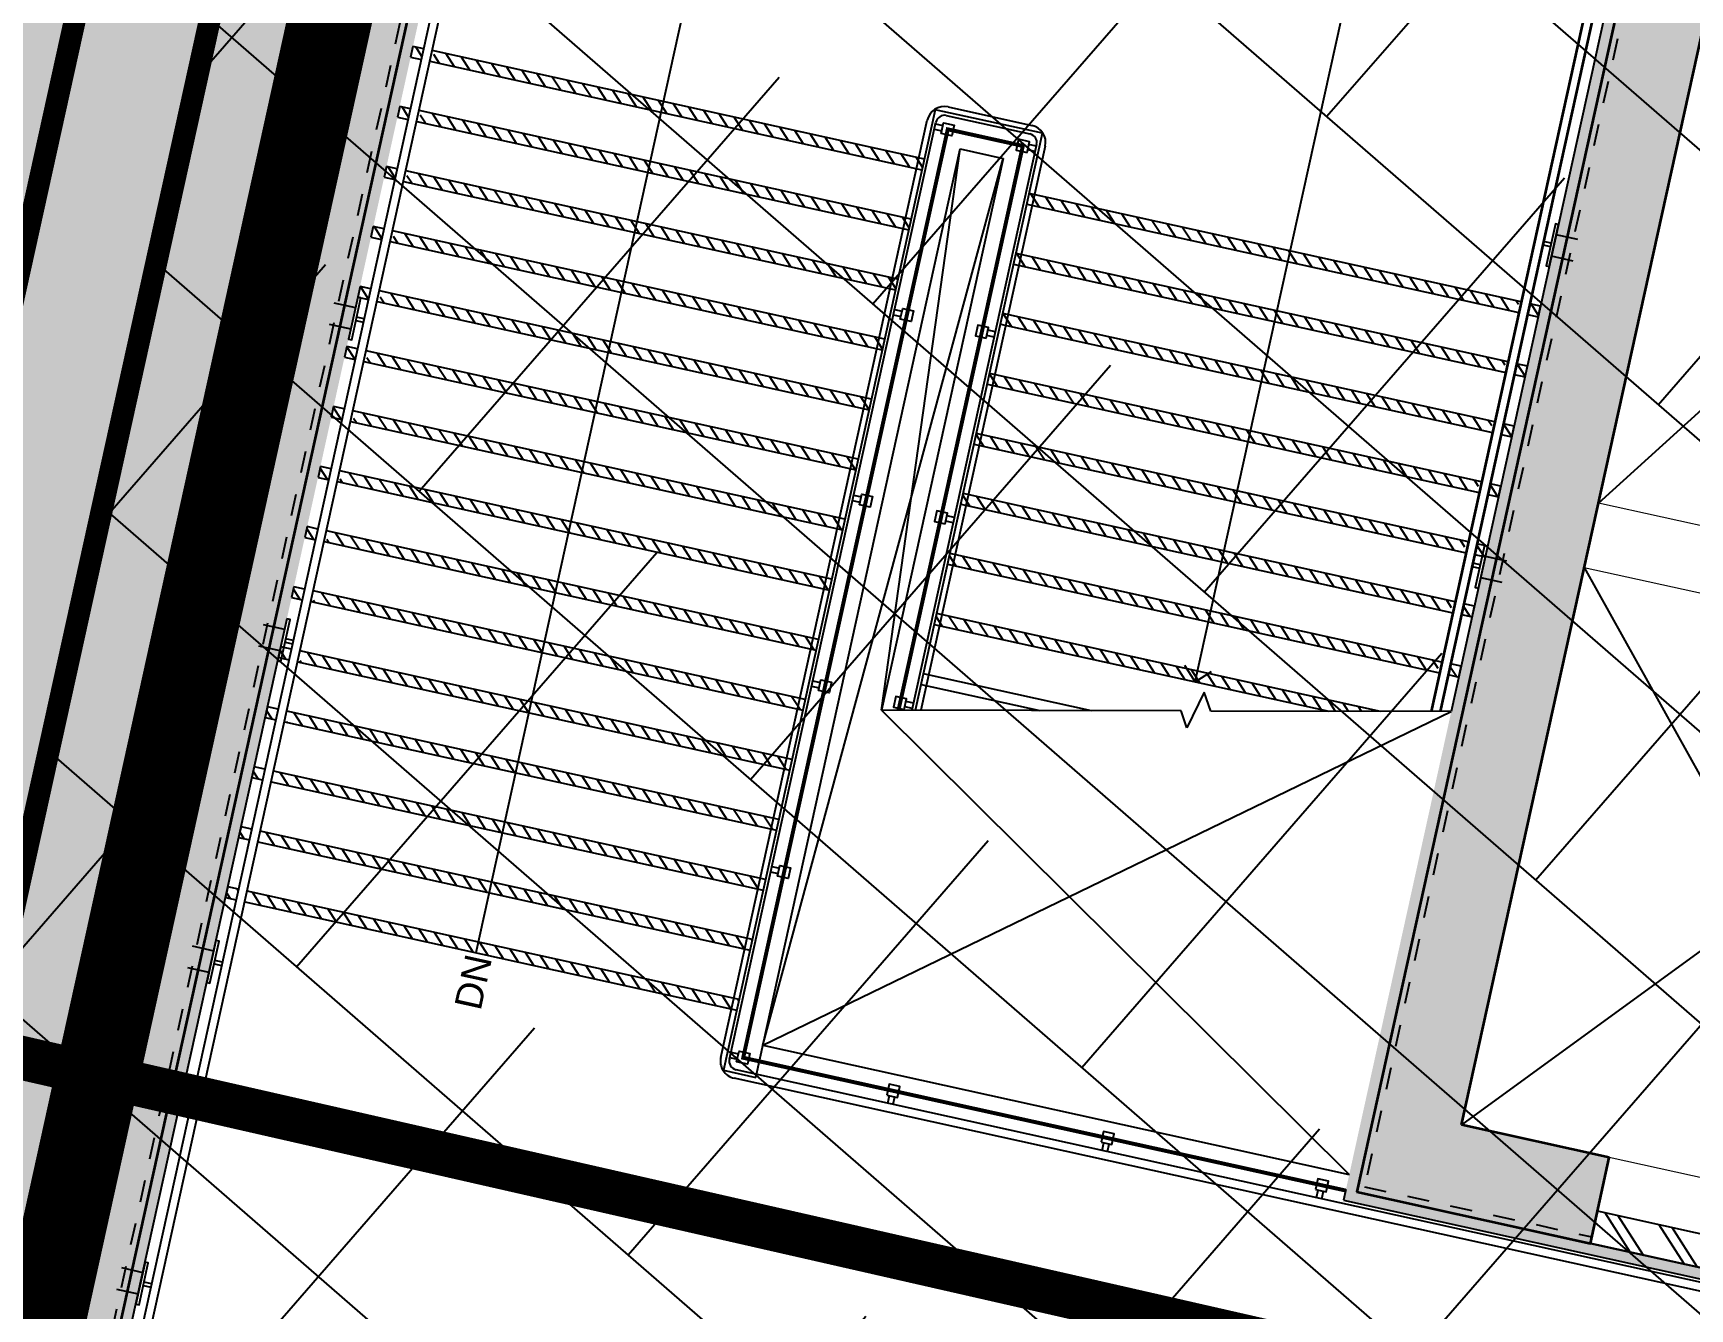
# Model space of a CAD drawing. Header units: millimetres. Extents: x 50357 to 985146, y 723188 to 1803594.
# Drawn here: x 834384.88 to 834392.43, y 820141.2 to 820147.01 of the extents above; entities that cross this region are included whole.
import ezdxf
from ezdxf.xclip import XClip

# ---------------------------------------------------------------- set-up
doc = ezdxf.new("R2010")
doc.units = ezdxf.units.MM
doc.header["$LTSCALE"] = 3
doc.header["$MEASUREMENT"] = 0
for name, pattern in [('DASHED', [19.05, 12.7, -6.35]), ('DASHED2', [0.375, 0.25, -0.125]), ('DIVIDE', [1.25, 0.5, -0.25, 0, -0.25, 0, -0.25]), ('Grid Line', [22.225, 12.7, -3.175, 3.175, -3.175]), ('XXASB-PIW-ARC-DWG-1012-MWP-XXXX-WS3-XC$0$XXXXX-PIW-P-ASB_P34_DECK_ARC-XXX$0$Member Hidden', [4.5, 2.5, -2])]:
    doc.linetypes.add(name, pattern=pattern)
doc.layers.add('-Excluded area line', color=7, linetype='DASHED2', lineweight=40)
for name, color, linetype in [('-Section line', 7, 'Continuous'), ('00_Xref', 7, 'Continuous'), ('_ANCILIARY HATCH', 252, 'Continuous'), ('_DEV LINE', 96, 'DIVIDE'), ('_SUBLEASE', 241, 'Continuous')]:
    doc.layers.add(name, color=color, linetype=linetype)
for name, color, linetype, lineweight, true_color in [('-Surrender Hatch in Pink', 7, 'Continuous', 40, 0xffc2c2), ('-Surrender line', 7, 'Continuous', 40, 0xff7575), ('XXASB-PIW-ARC-DWG-1012-MWP-XXXX-WS3-XC$0$XXXXX-PIW-P-ASB_P34_DECK_ARC-XXX$0$ADS060', 7, 'Continuous', 25, 0x6e6e6e), ('XXASB-PIW-ARC-DWG-1012-MWP-XXXX-WS3-XC$0$XXXXX-PIW-P-ASB_P34_DECK_ARC-XXX$0$ADS230_O', 7, 'Continuous', 25, 0x6e6e6e), ('XXASB-PIW-ARC-DWG-1012-MWP-XXXX-WS3-XC$0$XXXXX-PIW-P-ASB_P34_DECK_ARC-XXX$0$ADS240__', 7, 'Continuous', 25, 0x6e6e6e), ('XXASB-PIW-ARC-DWG-1012-MWP-XXXX-WS3-XC$0$XXXXX-PIW-P-ASB_P34_DECK_ARC-XXX$0$ADS280_BConcrete', 7, 'Continuous', 13, 0x6e6e6e), ('XXASB-PIW-ARC-DWG-1012-MWP-XXXX-WS3-XC$0$XXXXX-PIW-P-ASB_P34_DECK_ARC-XXX$0$ADS280_S', 7, 'Continuous', 35, 0x6e6e6e), ('XXASB-PIW-ARC-DWG-1012-MWP-XXXX-WS3-XC$0$XXXXX-PIW-P-ASB_P34_DECK_ARC-XXX$0$I-WALL', 7, 'Continuous', 25, 0x6e6e6e)]:
    doc.layers.add(name, color=color, linetype=linetype, lineweight=lineweight, true_color=true_color)
for name, color, linetype, true_color in [('WKD071__', 7, 'Continuous', 0x6e6e6e), ('XXASB-PIW-ARC-DWG-1012-MWP-XXXX-WS3-XC$0$XXXXX-PIW-P-ASB_P34_DECK_ARC-XXX$0$A-FLOR-BALUSTRADE', 7, 'Continuous', 0x6e6e6e), ('XXASB-PIW-ARC-DWG-1012-MWP-XXXX-WS3-XC$0$XXXXX-PIW-P-ASB_P34_DECK_ARC-XXX$0$A-FLOR-HRAL', 7, 'Continuous', 0x6e6e6e), ('XXASB-PIW-ARC-DWG-1012-MWP-XXXX-WS3-XC$0$XXXXX-PIW-P-ASB_P34_DECK_ARC-XXX$0$A-FLOR-HRAL_FIX', 7, 'Continuous', 0x6e6e6e), ('XXASB-PIW-ARC-DWG-1012-MWP-XXXX-WS3-XC$0$XXXXX-PIW-P-ASB_P34_DECK_ARC-XXX$0$ADS04010', 7, 'Continuous', 0x6e6e6e), ('XXASB-PIW-ARC-DWG-1012-MWP-XXXX-WS3-XC$0$XXXXX-PIW-P-ASB_P34_DECK_ARC-XXX$0$ADS060_1', 7, 'Continuous', 0x6e6e6e), ('XXASB-PIW-ARC-DWG-1012-MWP-XXXX-WS3-XC$0$XXXXX-PIW-P-ASB_P34_DECK_ARC-XXX$0$ADS240_H', 7, 'Continuous', 0x6e6e6e), ('XXASB-PIW-ARC-DWG-1012-MWP-XXXX-WS3-XC$0$XXXXX-PIW-P-ASB_P34_DECK_ARC-XXX$0$ADS280_R', 7, 'XXASB-PIW-ARC-DWG-1012-MWP-XXXX-WS3-XC$0$XXXXX-PIW-P-ASB_P34_DECK_ARC-XXX$0$Member Hidden', 0x6e6e6e)]:
    doc.layers.add(name, color=color, linetype=linetype, true_color=true_color)
doc.styles.add('XXASB-PIW-ARC-DWG-1012-MWP-XXXX-WS3-XC$0$XXXXX-PIW-P-ASB_P34_DECK_ARC-XXX$0$Arial', font='arial.ttf', dxfattribs={"height": 122.941617})
pattern_1 = [(122.573937, (835227065.08, 818090920.44), (-42.1348693, -26.9193757), [])]

# ---------------------------------------------------------------- blocks, each defined once
blk = doc.blocks.new('x-baseplan')
blk.add_lwpolyline([(834550.5505, 818213.8099), (834557.1707, 818119.1058), (834549.7388, 818118.5863), (834547.9798, 818143.7498), (834547.5808, 818143.722), (834547.5407, 818144.2956), (834539.9643, 818143.7659), (834540.0207, 818142.9597), (834532.4541, 818142.4509), (834523.9731, 818144.3196), (834526.2542, 818154.6723), (834539.4112, 818151.6754), (834539.6457, 818148.3218), (834547.2222, 818148.8514), (834547.1833, 818149.4081), (834547.5823, 818149.436), (834542.9962, 818215.0413), (834543.2207, 818215.057), (834550.326, 818213.7942), (834550.5505, 818213.8099)])
blk = doc.blocks.new('XXASB-PIW-ARC-DWG-1012-MWP-XXXX-WS3-XC$0$XXXXX-PIW-P-ASB_P34_DECK_ARC-XXX$0$Handrail Fix')
at = {"layer": 'XXASB-PIW-ARC-DWG-1012-MWP-XXXX-WS3-XC$0$XXXXX-PIW-P-ASB_P34_DECK_ARC-XXX$0$A-FLOR-HRAL_FIX'}
for p, q in [((-50, 100.3), (-50, 0)), ((50, 100.3), (50, 0)), ((-7.5, -15), (-7.5, -50)), ((7.5, -50), (7.5, -15))]:
    blk.add_line(p, q, dxfattribs=at)
blk.add_lwpolyline([(97.8, 0), (-97.8, 0), (-97.8, -15), (97.8, -15)], close=True, dxfattribs=at)
blk = doc.blocks.new('XXASB-PIW-ARC-DWG-1012-MWP-XXXX-WS3-XC$0$XXXXX-PIW-P-ASB_P34_DECK_ARC-XXX$0$Handrail Fix_1')
at = {"layer": 'XXASB-PIW-ARC-DWG-1012-MWP-XXXX-WS3-XC$0$XXXXX-PIW-P-ASB_P34_DECK_ARC-XXX$0$A-FLOR-HRAL_FIX'}
for p, q in [((-12.5, 35), (-12.5, 0)), ((12.5, 35), (12.5, 0))]:
    blk.add_line(p, q, dxfattribs=at)
blk.add_lwpolyline([(-25, 0), (25, 0), (25, -50), (-25, -50)], close=True, dxfattribs=at)
blk = doc.blocks.new('*U882')
at = {"layer": 'XXASB-PIW-ARC-DWG-1012-MWP-XXXX-WS3-XC$0$XXXXX-PIW-P-ASB_P34_DECK_ARC-XXX$0$A-FLOR-HRAL_FIX', "rotation": 77.573937293558}
blk.add_blockref('XXASB-PIW-ARC-DWG-1012-MWP-XXXX-WS3-XC$0$XXXXX-PIW-P-ASB_P34_DECK_ARC-XXX$0$Handrail Fix_1', (-195.4, 43), dxfattribs=at)
at = {"layer": 'XXASB-PIW-ARC-DWG-1012-MWP-XXXX-WS3-XC$0$XXXXX-PIW-P-ASB_P34_DECK_ARC-XXX$0$A-FLOR-HRAL_FIX', "xscale": -1, "rotation": 257.5739372687445}
blk.add_blockref('XXASB-PIW-ARC-DWG-1012-MWP-XXXX-WS3-XC$0$XXXXX-PIW-P-ASB_P34_DECK_ARC-XXX$0$Handrail Fix_1', (195.4, -43), dxfattribs=at)
blk = doc.blocks.new('XXASB-PIW-ARC-DWG-1012-MWP-XXXX-WS3-XC$0$XXXXX-PIW-P-ASB_P34_DECK_ARC-XXX')
at = {"layer": 'XXASB-PIW-ARC-DWG-1012-MWP-XXXX-WS3-XC$0$XXXXX-PIW-P-ASB_P34_DECK_ARC-XXX$0$ADS060'}
for points in [[(834524363.7, 818144233.5), (834523973.1, 818144319.6), (834526168.1, 818154281.6), (834526558.1, 818154192.8), (834524449.8, 818144624.2), (834524414, 818144462.1)], [(834530860.5, 818146903.9), (834530469.9, 818146990), (834531794.2, 818153000.4), (834532184.2, 818152911.4), (834532144.4, 818152730.8)]]:
    blk.add_hatch(color=256, dxfattribs=at).paths.add_polyline_path(points)
blk.add_hatch(color=256, dxfattribs=at).paths.add_polyline_path([(834531534.3, 818146755.4), (834530469.9, 818146990), (834530383.8, 818146599.3), (834531448.3, 818146364.8), (834531480.5, 818146511.3)], flags=0)
h = blk.add_hatch(dxfattribs=at)
h.set_pattern_fill('FP_2', color=256, angle=77.57394, style=0, pattern_type=2)
h.set_pattern_definition([(122.573937, (835227065.08, 818090920.44), (-149.831595, -95.7253), []), (122.573937, (835226879.04, 818090961.43), (-149.831595, -95.7253), [])])
h.paths.add_polyline_path([(834532249.1, 818146188.3), (834532281.4, 818146334.8), (834531480.5, 818146511.3), (834531448.3, 818146364.8)], flags=0)
at = {"layer": 'XXASB-PIW-ARC-DWG-1012-MWP-XXXX-WS3-XC$0$XXXXX-PIW-P-ASB_P34_DECK_ARC-XXX$0$ADS060_1'}
for points in [[(834524498.6, 818144613.4), (834524449.8, 818144624.2), (834526558.2, 818154192.8), (834526606.9, 818154181.7)], [(834530383.8, 818146599.3), (834530335, 818146610.1), (834531745.4, 818153011.4), (834531794.2, 818153000.3), (834531753.8, 818152816.8)]]:
    blk.add_hatch(color=256, dxfattribs=at).paths.add_polyline_path(points)
blk.add_hatch(color=256, dxfattribs=at).paths.add_polyline_path([(834533435.6, 818145926.9), (834530335, 818146610.1), (834530324.2, 818146561.3), (834533424.8, 818145878.1)], flags=0)
at = {"layer": 'XXASB-PIW-ARC-DWG-1012-MWP-XXXX-WS3-XC$0$XXXXX-PIW-P-ASB_P34_DECK_ARC-XXX$0$ADS240_H'}
h = blk.add_hatch(dxfattribs=at)
h.set_pattern_fill('FP_4', color=256, angle=77.57394, style=0, pattern_type=2)
h.set_pattern_definition(pattern_1)
h.paths.add_polyline_path([(834528404, 818151254.4), (834528414.8, 818151303.2), (834526183.4, 818151794.9), (834526172.6, 818151746.1), (834528081.4, 818151325.5)], flags=0)
h.paths.add_polyline_path([(834526123.8, 818151756.8), (834526134.6, 818151805.7), (834526085.7, 818151816.4), (834526075, 818151767.6)], flags=0)
h = blk.add_hatch(dxfattribs=at)
h.set_pattern_fill('FP_4', color=256, angle=77.57394, style=0, pattern_type=2)
h.set_pattern_definition(pattern_1)
h.paths.add_polyline_path([(834528343.8, 818150981), (834528354.5, 818151029.8), (834526123.1, 818151521.5), (834526112.4, 818151472.6), (834528021.2, 818151052)], flags=0)
h.paths.add_polyline_path([(834526063.5, 818151483.4), (834526074.3, 818151532.2), (834526025.5, 818151543), (834526014.7, 818151494.1)], flags=0)
h = blk.add_hatch(dxfattribs=at)
h.set_pattern_fill('FP_4', color=256, angle=77.57394, style=0, pattern_type=2)
h.set_pattern_definition(pattern_1)
h.paths.add_polyline_path([(834528283.5, 818150707.5), (834528294.3, 818150756.3), (834526062.9, 818151248), (834526052.1, 818151199.2), (834527960.9, 818150778.6)], flags=0)
h.paths.add_polyline_path([(834526003.3, 818151209.9), (834526014.1, 818151258.8), (834525965.2, 818151269.5), (834525954.5, 818151220.7)], flags=0)
h = blk.add_hatch(dxfattribs=at)
h.set_pattern_fill('FP_4', color=256, angle=77.57394, style=0, pattern_type=2)
h.set_pattern_definition(pattern_1)
h.paths.add_polyline_path([(834531210.8, 818150584.8), (834531221.5, 818150633.6), (834531172.6, 818150644.4), (834531161.9, 818150595.5)], flags=0)
h.paths.add_polyline_path([(834531113, 818150606.3), (834531123.7, 818150655.1), (834528892.4, 818151146.8), (834528881.7, 818151098), (834531113, 818150606.3)], flags=0)
h = blk.add_hatch(dxfattribs=at)
h.set_pattern_fill('FP_4', color=256, angle=77.57394, style=0, pattern_type=2)
h.set_pattern_definition(pattern_1)
h.paths.add_polyline_path([(834528223.3, 818150434.1), (834528234, 818150482.9), (834526002.6, 818150974.6), (834525991.9, 818150925.7), (834527900.7, 818150505.2)], flags=0)
h.paths.add_polyline_path([(834525943, 818150936.5), (834525953.8, 818150985.3), (834525905, 818150996.1), (834525894.2, 818150947.3)], flags=0)
h = blk.add_hatch(dxfattribs=at)
h.set_pattern_fill('FP_4', color=256, angle=77.57394, style=0, pattern_type=2)
h.set_pattern_definition(pattern_1)
h.paths.add_polyline_path([(834531150.5, 818150311.3), (834531161.3, 818150360.2), (834531112.4, 818150370.9), (834531101.7, 818150322.1)], flags=0)
h.paths.add_polyline_path([(834531052.8, 818150332.9), (834531063.5, 818150381.7), (834528832.2, 818150873.4), (834528821.4, 818150824.5), (834531052.7, 818150332.9)], flags=0)
h = blk.add_hatch(dxfattribs=at)
h.set_pattern_fill('FP_4', color=256, angle=77.57394, style=0, pattern_type=2)
h.set_pattern_definition(pattern_1)
h.paths.add_polyline_path([(834528163, 818150160.6), (834528173.8, 818150209.5), (834525942.4, 818150701.1), (834525931.6, 818150652.3), (834527840.4, 818150231.7)], flags=0)
h.paths.add_polyline_path([(834525882.8, 818150663.1), (834525893.6, 818150711.9), (834525844.7, 818150722.7), (834525834, 818150673.8)], flags=0)
h = blk.add_hatch(dxfattribs=at)
h.set_pattern_fill('FP_4', color=256, angle=77.57394, style=0, pattern_type=2)
h.set_pattern_definition(pattern_1)
h.paths.add_polyline_path([(834531101, 818150086.7), (834531052.1, 818150097.5), (834531041.4, 818150048.6), (834531090.3, 818150037.9)], flags=0)
h.paths.add_polyline_path([(834530992.6, 818150059.4), (834531003.2, 818150108.3), (834528771.9, 818150599.9), (834528761.2, 818150551.1), (834530992.5, 818150059.4)], flags=0)
h = blk.add_hatch(dxfattribs=at)
h.set_pattern_fill('FP_4', color=256, angle=77.57394, style=0, pattern_type=2)
h.set_pattern_definition(pattern_1)
h.paths.add_polyline_path([(834528102.8, 818149887.2), (834528113.5, 818149936), (834525882.1, 818150427.7), (834525871.4, 818150378.9), (834527780.2, 818149958.3)], flags=0)
h.paths.add_polyline_path([(834525822.5, 818150389.6), (834525833.3, 818150438.5), (834525784.5, 818150449.2), (834525773.7, 818150400.4)], flags=0)
h = blk.add_hatch(dxfattribs=at)
h.set_pattern_fill('FP_4', color=256, angle=77.57394, style=0, pattern_type=2)
h.set_pattern_definition(pattern_1)
h.paths.add_polyline_path([(834531030, 818149764.4), (834531040.8, 818149813.3), (834530991.9, 818149824), (834530981.2, 818149775.2)], flags=0)
h.paths.add_polyline_path([(834530932.3, 818149786), (834530943, 818149834.8), (834528711.7, 818150326.5), (834528700.9, 818150277.6), (834530932.2, 818149786)], flags=0)
h = blk.add_hatch(dxfattribs=at)
h.set_pattern_fill('FP_4', color=256, angle=77.57394, style=0, pattern_type=2)
h.set_pattern_definition(pattern_1)
h.paths.add_polyline_path([(834528042.5, 818149613.8), (834528053.3, 818149662.6), (834525821.9, 818150154.3), (834525811.1, 818150105.4), (834527719.9, 818149684.8)], flags=0)
h.paths.add_polyline_path([(834525762.3, 818150116.2), (834525773, 818150165), (834525724.2, 818150175.8), (834525713.5, 818150126.9)], flags=0)
h = blk.add_hatch(dxfattribs=at)
h.set_pattern_fill('FP_4', color=256, angle=77.57394, style=0, pattern_type=2)
h.set_pattern_definition(pattern_1)
h.paths.add_polyline_path([(834530969.8, 818149491), (834530980.5, 818149539.8), (834530931.7, 818149550.6), (834530920.9, 818149501.8)], flags=0)
h.paths.add_polyline_path([(834530872.1, 818149512.5), (834530882.7, 818149561.4), (834528651.4, 818150053), (834528640.7, 818150004.2), (834530872, 818149512.5)], flags=0)
h = blk.add_hatch(dxfattribs=at)
h.set_pattern_fill('FP_4', color=256, angle=77.57394, style=0, pattern_type=2)
h.set_pattern_definition(pattern_1)
h.paths.add_polyline_path([(834527982.3, 818149340.3), (834527993, 818149389.1), (834525761.6, 818149880.8), (834525750.9, 818149832), (834527659.6, 818149411.4)], flags=0)
h.paths.add_polyline_path([(834525702, 818149842.7), (834525712.8, 818149891.6), (834525664, 818149902.3), (834525653.2, 818149853.5)], flags=0)
h = blk.add_hatch(dxfattribs=at)
h.set_pattern_fill('FP_4', color=256, angle=77.57394, style=0, pattern_type=2)
h.set_pattern_definition(pattern_1)
h.paths.add_polyline_path([(834530909.5, 818149217.6), (834530920.3, 818149266.4), (834530871.4, 818149277.2), (834530860.7, 818149228.3)], flags=0)
h.paths.add_polyline_path([(834530811.8, 818149239.1), (834530822.5, 818149287.9), (834528591.2, 818149779.6), (834528580.4, 818149730.8), (834530811.7, 818149239.1)], flags=0)
h = blk.add_hatch(dxfattribs=at)
h.set_pattern_fill('FP_4', color=256, angle=77.57394, style=0, pattern_type=2)
h.set_pattern_definition(pattern_1)
h.paths.add_polyline_path([(834527922, 818149066.9), (834527932.8, 818149115.7), (834525701.4, 818149607.4), (834525690.6, 818149558.5), (834527599.4, 818149138)], flags=0)
h.paths.add_polyline_path([(834525641.8, 818149569.3), (834525652.5, 818149618.1), (834525603.7, 818149628.9), (834525593, 818149580.1)], flags=0)
h = blk.add_hatch(dxfattribs=at)
h.set_pattern_fill('FP_4', color=256, angle=77.57394, style=0, pattern_type=2)
h.set_pattern_definition(pattern_1)
h.paths.add_polyline_path([(834530849.3, 818148944.1), (834530860, 818148993), (834530811.2, 818149003.7), (834530800.4, 818148954.9)], flags=0)
h.paths.add_polyline_path([(834530751.6, 818148965.6), (834530762.2, 818149014.5), (834528530.9, 818149506.1), (834528520.2, 818149457.3), (834530751.5, 818148965.7)], flags=0)
h = blk.add_hatch(dxfattribs=at)
h.set_pattern_fill('FP_4', color=256, angle=77.57394, style=0, pattern_type=2)
h.set_pattern_definition(pattern_1)
h.paths.add_polyline_path([(834527861.8, 818148793.4), (834527872.5, 818148842.3), (834525641.1, 818149333.9), (834525630.4, 818149285.1), (834527539.1, 818148864.5)], flags=0)
h.paths.add_polyline_path([(834525581.5, 818149295.9), (834525592.3, 818149344.7), (834525543.5, 818149355.5), (834525532.7, 818149306.6)], flags=0)
h = blk.add_hatch(dxfattribs=at)
h.set_pattern_fill('FP_4', color=256, angle=77.57394, style=0, pattern_type=2)
h.set_pattern_definition(pattern_1)
h.paths.add_polyline_path([(834530492.6, 818148787.2), (834528470.7, 818149232.7), (834528459.9, 818149183.9), (834530257.5, 818148787.8)], flags=0)
h = blk.add_hatch(dxfattribs=at)
h.set_pattern_fill('FP_4', color=256, angle=77.57394, style=0, pattern_type=2)
h.set_pattern_definition(pattern_1)
h.paths.add_polyline_path([(834527801.5, 818148520), (834527812.3, 818148568.8), (834525580.9, 818149060.5), (834525570.1, 818149011.7), (834527478.9, 818148591.1)], flags=0)
h.paths.add_polyline_path([(834525521.3, 818149022.4), (834525532, 818149071.3), (834525483.2, 818149082), (834525472.5, 818149033.2)], flags=0)
h = blk.add_hatch(dxfattribs=at)
h.set_pattern_fill('FP_4', color=256, angle=77.57394, style=0, pattern_type=2)
h.set_pattern_definition(pattern_1)
h.paths.add_polyline_path([(834527741.3, 818148246.5), (834527752, 818148295.4), (834525520.6, 818148787.1), (834525509.9, 818148738.2), (834527418.6, 818148317.6)], flags=0)
h.paths.add_polyline_path([(834525461, 818148749), (834525471.8, 818148797.8), (834525423, 818148808.6), (834525412.2, 818148759.7)], flags=0)
h = blk.add_hatch(dxfattribs=at)
h.set_pattern_fill('FP_4', color=256, angle=77.57394, style=0, pattern_type=2)
h.set_pattern_definition(pattern_1)
h.paths.add_polyline_path([(834527681, 818147973.1), (834527691.8, 818148021.9), (834525460.4, 818148513.6), (834525449.6, 818148464.8), (834527358.4, 818148044.2)], flags=0)
h.paths.add_polyline_path([(834525400.8, 818148475.5), (834525411.5, 818148524.4), (834525362.7, 818148535.1), (834525352, 818148486.3)], flags=0)
h = blk.add_hatch(dxfattribs=at)
h.set_pattern_fill('FP_4', color=256, angle=77.57394, style=0, pattern_type=2)
h.set_pattern_definition(pattern_1)
h.paths.add_polyline_path([(834527620.8, 818147699.7), (834527631.5, 818147748.5), (834525400.1, 818148240.2), (834525389.4, 818148191.3), (834527298.1, 818147770.8)], flags=0)
h.paths.add_polyline_path([(834525340.5, 818148202.1), (834525351.3, 818148250.9), (834525302.5, 818148261.7), (834525291.7, 818148212.9)], flags=0)
h = blk.add_hatch(dxfattribs=at)
h.set_pattern_fill('FP_4', color=256, angle=77.57394, style=0, pattern_type=2)
h.set_pattern_definition(pattern_1)
h.paths.add_polyline_path([(834527560.5, 818147426.2), (834527571.3, 818147475.1), (834525339.9, 818147966.7), (834525329.1, 818147917.9), (834527237.9, 818147497.3)], flags=0)
h.paths.add_polyline_path([(834525280.3, 818147928.7), (834525291, 818147977.5), (834525242.2, 818147988.2), (834525231.5, 818147939.4)], flags=0)
at = {"layer": 'XXASB-PIW-ARC-DWG-1012-MWP-XXXX-WS3-XC$0$XXXXX-PIW-P-ASB_P34_DECK_ARC-XXX$0$A-FLOR-BALUSTRADE', "const_width": 18}
blk.add_lwpolyline([(834530333.9, 818146605.2), (834527589.7, 818147209.9), (834528521.4, 818151438.5), (834528863.3, 818151363.1), (834528297, 818148792.9)], dxfattribs=at)
at = {"layer": 'XXASB-PIW-ARC-DWG-1012-MWP-XXXX-WS3-XC$0$XXXXX-PIW-P-ASB_P34_DECK_ARC-XXX$0$A-FLOR-HRAL'}
for p, q in [((834526533.3, 818153615.3), (834524671.2, 818145164.1)), ((834524710.2, 818145155.6), (834526572.4, 818153606.7)), ((834528523.4, 818151540.4), (834528904.3, 818151456.5)), ((834527487.7, 818147211.9), (834528428, 818151479.5)), ((834527526.8, 818147203.3), (834528467.1, 818151470.9)), ((834528514.8, 818151501.4), (834528895.7, 818151417.4)), ((834528926.1, 818151369.8), (834528358.3, 818148792.8)), ((834528965.2, 818151361.1), (834528399.3, 818148792.6)), ((834533284.9, 818145893.6), (834527557.2, 818147155.6)), ((834533276.3, 818145854.5), (834527548.6, 818147116.5))]:
    blk.add_line(p, q, dxfattribs=at)
at = {"layer": 'XXASB-PIW-ARC-DWG-1012-MWP-XXXX-WS3-XC$0$XXXXX-PIW-P-ASB_P34_DECK_ARC-XXX$0$A-FLOR-HRAL', "lineweight": 35}
for p, q in [((834531536.8, 818152482.9), (834530722.4, 818148786.6)), ((834531575.9, 818152474.2), (834530763.3, 818148786.5))]:
    blk.add_line(p, q, dxfattribs=at)
at = {"layer": 'XXASB-PIW-ARC-DWG-1012-MWP-XXXX-WS3-XC$0$XXXXX-PIW-P-ASB_P34_DECK_ARC-XXX$0$A-FLOR-HRAL'}
for centre, radius, start, end in [((834528506.2, 818151462.3), 80, 77.57394, 167.57394), ((834528506.2, 818151462.3), 40, 77.57394, 167.57394), ((834528887.1, 818151378.4), 80, 347.57394, 77.57394), ((834528887.1, 818151378.4), 40, 347.57394, 77.57394), ((834527565.8, 818147194.7), 80, 167.57394, 257.57394), ((834527565.8, 818147194.7), 40, 167.57394, 257.57394)]:
    blk.add_arc(centre, radius, start, end, dxfattribs=at)
at = {"layer": 'XXASB-PIW-ARC-DWG-1012-MWP-XXXX-WS3-XC$0$XXXXX-PIW-P-ASB_P34_DECK_ARC-XXX$0$ADS060_1'}
for p, q in [((834526558.2, 818154192.8), (834524449.8, 818144624.2)), ((834530383.8, 818146599.3), (834531794.2, 818153000.3)), ((834531715.2, 818152874.1), (834530814.5, 818148786.3)), ((834524509.4, 818144662.3), (834525483.2, 818149082)), ((834530335, 818146610.1), (834530324.2, 818146561.3)), ((834530324.2, 818146561.3), (834533424.8, 818145878.1)), ((834533435.6, 818145926.9), (834530383.8, 818146599.3))]:
    blk.add_line(p, q, dxfattribs=at)
at = {"layer": 'XXASB-PIW-ARC-DWG-1012-MWP-XXXX-WS3-XC$0$XXXXX-PIW-P-ASB_P34_DECK_ARC-XXX$0$ADS230_O'}
for p, q in [((834531484.6, 818149736.5), (834534426.8, 818152400.6)), ((834527679.1, 818147267), (834528773.9, 818151306.1)), ((834528220.2, 818148793.1), (834528578.6, 818151349.1)), ((834531420.1, 818149443.5), (834533106.6, 818146409)), ((834533666.2, 818148948.6), (834530860.5, 818146903.9)), ((834527679.1, 818147267.1), (834530814.5, 818148786.3)), ((834528220.2, 818148793.1), (834530350, 818146678.5))]:
    blk.add_line(p, q, dxfattribs=at)
at = {"layer": 'XXASB-PIW-ARC-DWG-1012-MWP-XXXX-WS3-XC$0$XXXXX-PIW-P-ASB_P34_DECK_ARC-XXX$0$ADS240__'}
for p, q in [((834527490.7, 818152766.9), (834526371.6, 818147688.2)), ((834529648.8, 818148921.9), (834530356.9, 818152135.3)), ((834526085.7, 818151816.4), (834526075, 818151767.6)), ((834526134.6, 818151805.7), (834526085.7, 818151816.4)), ((834526075, 818151767.6), (834526123.8, 818151756.8)), ((834526162.9, 818151748.2), (834528404, 818151254.4)), ((834528414.8, 818151303.2), (834526173.6, 818151797.1)), ((834526025.5, 818151543), (834526014.7, 818151494.1)), ((834526074.3, 818151532.2), (834526025.5, 818151543)), ((834528354.5, 818151029.8), (834526113.4, 818151523.6)), ((834528464.3, 818151527.9), (834527500.3, 818147152.8)), ((834528952.6, 818151420.3), (834528464.3, 818151527.9)), ((834526014.7, 818151494.1), (834526063.5, 818151483.4)), ((834526102.6, 818151474.8), (834528343.8, 818150981)), ((834528373.7, 818148792.7), (834528952.6, 818151420.3)), ((834527646.8, 818147120.6), (834528578.6, 818151349.1)), ((834528773.9, 818151306.1), (834528220.2, 818148793.1)), ((834528578.6, 818151349.1), (834528773.9, 818151306.1)), ((834525965.2, 818151269.5), (834525954.5, 818151220.7)), ((834525954.5, 818151220.7), (834526003.3, 818151209.9)), ((834526014.1, 818151258.8), (834525965.2, 818151269.5)), ((834528294.3, 818150756.3), (834526053.1, 818151250.2)), ((834526042.4, 818151201.3), (834528283.5, 818150707.5)), ((834531133.6, 818150653), (834528892.4, 818151146.8)), ((834528881.7, 818151098), (834531122.8, 818150604.1)), ((834525905, 818150996.1), (834525894.2, 818150947.3)), ((834525953.8, 818150985.3), (834525905, 818150996.1)), ((834525894.2, 818150947.3), (834525943, 818150936.5)), ((834525982.1, 818150927.9), (834528223.3, 818150434.1)), ((834528234, 818150482.9), (834525992.9, 818150976.7)), ((834531073.3, 818150379.5), (834528832.2, 818150873.4)), ((834528821.4, 818150824.5), (834531062.6, 818150330.7)), ((834525844.7, 818150722.7), (834525834, 818150673.8)), ((834525893.6, 818150711.9), (834525844.7, 818150722.7)), ((834528173.8, 818150209.5), (834525932.6, 818150703.3)), ((834525834, 818150673.8), (834525882.8, 818150663.1)), ((834525921.9, 818150654.5), (834528163, 818150160.6)), ((834531221.5, 818150633.6), (834531172.6, 818150644.4)), ((834531210.8, 818150584.8), (834531221.5, 818150633.6)), ((834528761.2, 818150551.1), (834531002.3, 818150057.3)), ((834531013.1, 818150106.1), (834528771.9, 818150599.9)), ((834531161.9, 818150595.5), (834531210.8, 818150584.8)), ((834525784.5, 818150449.2), (834525773.7, 818150400.4)), ((834525773.7, 818150400.4), (834525822.5, 818150389.6)), ((834525833.3, 818150438.5), (834525784.5, 818150449.2)), ((834525861.6, 818150381), (834528102.8, 818149887.2)), ((834528113.5, 818149936), (834525872.4, 818150429.8)), ((834530952.8, 818149832.6), (834528711.7, 818150326.5)), ((834531101.6, 818150322.1), (834531150.5, 818150311.3)), ((834531161.3, 818150360.2), (834531112.4, 818150370.9)), ((834531150.5, 818150311.3), (834531161.3, 818150360.2)), ((834528700.9, 818150277.6), (834530942.1, 818149783.8)), ((834525724.2, 818150175.8), (834525713.5, 818150126.9)), ((834525773, 818150165), (834525724.2, 818150175.8)), ((834528053.3, 818149662.6), (834525812.1, 818150156.4)), ((834525713.5, 818150126.9), (834525762.3, 818150116.2)), ((834525801.4, 818150107.6), (834528042.5, 818149613.8)), ((834531101, 818150086.7), (834531052.1, 818150097.5)), ((834531090.3, 818150037.9), (834531101, 818150086.7)), ((834528640.7, 818150004.2), (834530881.8, 818149510.4)), ((834530892.6, 818149559.2), (834528651.4, 818150053)), ((834531041.4, 818150048.7), (834531090.3, 818150037.9)), ((834525664, 818149902.3), (834525653.2, 818149853.5)), ((834525653.2, 818149853.5), (834525702, 818149842.7)), ((834525712.8, 818149891.6), (834525664, 818149902.3)), ((834527993, 818149389.1), (834525751.9, 818149883)), ((834525741.1, 818149834.1), (834527982.3, 818149340.3)), ((834530832.4, 818149285.8), (834528591.2, 818149779.6)), ((834530981.1, 818149775.2), (834531030, 818149764.4)), ((834531040.8, 818149813.3), (834530991.9, 818149824)), ((834531030, 818149764.4), (834531040.8, 818149813.3)), ((834528580.4, 818149730.8), (834530821.6, 818149236.9)), ((834525603.7, 818149628.9), (834525593, 818149580.1)), ((834525652.5, 818149618.1), (834525603.7, 818149628.9)), ((834525593, 818149580.1), (834525641.8, 818149569.3)), ((834525680.9, 818149560.7), (834527922, 818149066.9)), ((834527932.8, 818149115.7), (834525691.6, 818149609.5)), ((834530980.5, 818149539.8), (834530931.7, 818149550.6)), ((834530772.1, 818149012.3), (834528530.9, 818149506.1)), ((834530920.9, 818149501.8), (834530969.8, 818149491)), ((834530969.8, 818149491), (834530980.5, 818149539.8)), ((834528520.2, 818149457.3), (834530761.4, 818148963.5)), ((834525543.5, 818149355.5), (834525532.7, 818149306.6)), ((834525592.3, 818149344.7), (834525543.5, 818149355.5)), ((834527872.5, 818148842.3), (834525631.4, 818149336.1)), ((834525532.7, 818149306.6), (834525581.5, 818149295.9)), ((834525620.6, 818149287.3), (834527861.8, 818148793.4)), ((834530920.3, 818149266.4), (834530871.4, 818149277.2)), ((834530909.5, 818149217.6), (834530920.3, 818149266.4)), ((834528459.9, 818149183.9), (834530257.5, 818148787.8)), ((834530492.6, 818148787.2), (834528470.7, 818149232.7)), ((834530860.7, 818149228.3), (834530909.5, 818149217.6)), ((834525483.2, 818149082), (834525472.5, 818149033.2)), ((834525472.5, 818149033.2), (834525521.3, 818149022.4)), ((834525532, 818149071.3), (834525483.2, 818149082)), ((834527812.3, 818148568.8), (834525571.1, 818149062.6)), ((834525560.4, 818149013.8), (834527801.5, 818148520)), ((834529175.8, 818148790.6), (834528410.4, 818148959.3)), ((834529648.8, 818148921.9), (834529601.3, 818148996.4)), ((834529648.8, 818148921.9), (834529723.3, 818148969.5)), ((834530800.4, 818148954.9), (834530849.3, 818148944.1)), ((834530860, 818148993), (834530811.2, 818149003.7)), ((834530849.3, 818148944.1), (834530860, 818148993)), ((834528399.6, 818148910.4), (834528940.6, 818148791.2)), ((834529689.8, 818148874.5), (834529610.5, 818148713)), ((834529719, 818148789.2), (834529689.8, 818148874.5)), ((834525423, 818148808.6), (834525412.2, 818148759.7)), ((834525471.8, 818148797.8), (834525423, 818148808.6)), ((834525412.2, 818148759.7), (834525461, 818148749)), ((834525500.1, 818148740.4), (834527741.3, 818148246.5)), ((834527752, 818148295.4), (834525510.9, 818148789.2)), ((834529584.3, 818148789.6), (834528220.2, 818148793.1)), ((834529610.5, 818148713), (834529584.3, 818148789.6)), ((834530814.5, 818148786.3), (834529719, 818148789.2)), ((834525362.7, 818148535.1), (834525352, 818148486.3)), ((834525411.5, 818148524.4), (834525362.7, 818148535.1)), ((834527691.8, 818148021.9), (834525450.6, 818148515.8)), ((834525352, 818148486.3), (834525400.8, 818148475.5)), ((834525439.9, 818148466.9), (834527681, 818147973.1)), ((834525302.5, 818148261.7), (834525291.7, 818148212.9)), ((834525291.7, 818148212.9), (834525340.5, 818148202.1)), ((834525351.3, 818148250.9), (834525302.5, 818148261.7)), ((834525379.6, 818148193.5), (834527620.8, 818147699.7)), ((834527631.5, 818147748.5), (834525390.4, 818148242.3)), ((834525242.2, 818147988.2), (834525231.5, 818147939.4)), ((834525291, 818147977.5), (834525242.2, 818147988.2)), ((834527571.3, 818147475.1), (834525330.1, 818147968.9)), ((834525231.5, 818147939.4), (834525280.3, 818147928.7)), ((834525319.4, 818147920.1), (834527560.5, 818147426.2)), ((834527679.1, 818147267), (834530350, 818146678.5)), ((834527500.3, 818147152.8), (834527646.8, 818147120.6))]:
    blk.add_line(p, q, dxfattribs=at)
at = {"layer": 'XXASB-PIW-ARC-DWG-1012-MWP-XXXX-WS3-XC$0$XXXXX-PIW-P-ASB_P34_DECK_ARC-XXX$0$ADS280_BConcrete'}
for p, q in [((834533730.8, 818149241.5), (834531484.6, 818149736.5)), ((834531420.1, 818149443.5), (834533666.2, 818148948.6)), ((834532335.2, 818146579), (834531534.3, 818146755.4))]:
    blk.add_line(p, q, dxfattribs=at)
at = {"layer": 'XXASB-PIW-ARC-DWG-1012-MWP-XXXX-WS3-XC$0$XXXXX-PIW-P-ASB_P34_DECK_ARC-XXX$0$ADS280_R'}
for p, q in [((834524414, 818144601.3), (834526535.3, 818154228.8)), ((834531829.9, 818153022.9), (834530419.6, 818146622.2)), ((834530419.6, 818146622.2), (834531454.7, 818146394.1))]:
    blk.add_line(p, q, dxfattribs=at)
at = {"layer": 'XXASB-PIW-ARC-DWG-1012-MWP-XXXX-WS3-XC$0$XXXXX-PIW-P-ASB_P34_DECK_ARC-XXX$0$ADS280_S'}
for p, q in [((834526254.2, 818154672.3), (834523973.1, 818144319.6)), ((834524449.8, 818144624.2), (834526558.1, 818154192.8)), ((834531794.2, 818153000.3), (834530383.8, 818146599.3)), ((834530860.5, 818146903.9), (834532184.2, 818152911.4)), ((834531534.3, 818146755.4), (834530860.5, 818146903.9)), ((834531448.3, 818146364.8), (834531534.3, 818146755.4)), ((834530383.8, 818146599.3), (834531448.3, 818146364.8))]:
    blk.add_line(p, q, dxfattribs=at)
at = {"layer": 'XXASB-PIW-ARC-DWG-1012-MWP-XXXX-WS3-XC$0$XXXXX-PIW-P-ASB_P34_DECK_ARC-XXX$0$I-WALL'}
for p, q in [((834532281.4, 818146334.8), (834531480.5, 818146511.3)), ((834531448.3, 818146364.8), (834532249.1, 818146188.3))]:
    blk.add_line(p, q, dxfattribs=at)
at = {"layer": 'XXASB-PIW-ARC-DWG-1012-MWP-XXXX-WS3-XC$0$XXXXX-PIW-P-ASB_P34_DECK_ARC-XXX$0$A-FLOR-HRAL_FIX', "color": 0, "linetype": 'ByBlock', "lineweight": -2, "transparency": 16777216}
for p in [(834528692.3, 818151400.8), (834528506, 818150555.1), (834528319.7, 818149709.4), (834528133.3, 818148863.6)]:
    blk.add_blockref('*U882', p, dxfattribs=at)
at = {"layer": 'XXASB-PIW-ARC-DWG-1012-MWP-XXXX-WS3-XC$0$XXXXX-PIW-P-ASB_P34_DECK_ARC-XXX$0$A-FLOR-HRAL_FIX'}
for name, p, rotation in [('XXASB-PIW-ARC-DWG-1012-MWP-XXXX-WS3-XC$0$XXXXX-PIW-P-ASB_P34_DECK_ARC-XXX$0$Handrail Fix', (834531282.2, 818150909.2), 257.5739373133254), ('XXASB-PIW-ARC-DWG-1012-MWP-XXXX-WS3-XC$0$XXXXX-PIW-P-ASB_P34_DECK_ARC-XXX$0$Handrail Fix', (834525812.9, 818150578.3), 77.57393732027548), ('XXASB-PIW-ARC-DWG-1012-MWP-XXXX-WS3-XC$0$XXXXX-PIW-P-ASB_P34_DECK_ARC-XXX$0$Handrail Fix', (834530959.5, 818149444.3), 257.5739373133254), ('XXASB-PIW-ARC-DWG-1012-MWP-XXXX-WS3-XC$0$XXXXX-PIW-P-ASB_P34_DECK_ARC-XXX$0$Handrail Fix', (834525490.1, 818149113.5), 77.57393732027548), ('XXASB-PIW-ARC-DWG-1012-MWP-XXXX-WS3-XC$0$XXXXX-PIW-P-ASB_P34_DECK_ARC-XXX$0$Handrail Fix_1', (834527751.6, 818148061), 77.57393729355799), ('XXASB-PIW-ARC-DWG-1012-MWP-XXXX-WS3-XC$0$XXXXX-PIW-P-ASB_P34_DECK_ARC-XXX$0$Handrail Fix', (834525167.4, 818147648.6), 77.57393732027548), ('XXASB-PIW-ARC-DWG-1012-MWP-XXXX-WS3-XC$0$XXXXX-PIW-P-ASB_P34_DECK_ARC-XXX$0$Handrail Fix_1', (834527565.2, 818147215.3), 77.57393729355799), ('XXASB-PIW-ARC-DWG-1012-MWP-XXXX-WS3-XC$0$XXXXX-PIW-P-ASB_P34_DECK_ARC-XXX$0$Handrail Fix', (834524844.6, 818146183.7), 77.57393732027548)]:
    blk.add_blockref(name, p, dxfattribs=dict(at, rotation=rotation))
at = {"layer": 'XXASB-PIW-ARC-DWG-1012-MWP-XXXX-WS3-XC$0$XXXXX-PIW-P-ASB_P34_DECK_ARC-XXX$0$A-FLOR-HRAL_FIX', "xscale": -1, "rotation": 167.5739373419996}
for p in [(834528267.9, 818147034.9), (834529244.5, 818146819.7), (834530221, 818146604.5)]:
    blk.add_blockref('XXASB-PIW-ARC-DWG-1012-MWP-XXXX-WS3-XC$0$XXXXX-PIW-P-ASB_P34_DECK_ARC-XXX$0$Handrail Fix_1', p, dxfattribs=at)
at = {"layer": 'XXASB-PIW-ARC-DWG-1012-MWP-XXXX-WS3-XC$0$XXXXX-PIW-P-ASB_P34_DECK_ARC-XXX$0$ADS04010', "insert": (834526273.2, 818147447), "char_height": 122.94, "width": 295.385, "attachment_point": 1, "rotation": 77.57394, "line_spacing_factor": 0.938532, "style": 'XXASB-PIW-ARC-DWG-1012-MWP-XXXX-WS3-XC$0$XXXXX-PIW-P-ASB_P34_DECK_ARC-XXX$0$Arial'}
blk.add_mtext('DN', dxfattribs=at)
blk = doc.blocks.new('XXASB-PIW-ARC-DWG-1012-MWP-XXXX-WS3-XC')
blk.add_blockref('XXASB-PIW-ARC-DWG-1012-MWP-XXXX-WS3-XC$0$XXXXX-PIW-P-ASB_P34_DECK_ARC-XXX', (0, 0))

msp = doc.modelspace()

# ---------------------------------------------------------------- hatches: boundary and pattern name
at = {"layer": '-Excluded area line'}
h = msp.add_hatch(dxfattribs=at)
h.set_pattern_fill('ANSI31', color=256)
h.set_pattern_definition([(45, (-139.47494, 1995.13076), (-0.088388347648, 0.088388347648), [])])
edge = h.paths.add_edge_path(flags=0)
edge.add_arc((834436.5268, 820041.2161), 0.5122, 0, 360)
edge = h.paths.add_edge_path(flags=17)
edge.add_line((834370.1796, 819898.3582), (834354.1764, 820127.3308))
edge.add_line((834354.1764, 820127.3308), (834355.7473, 820127.4406))
edge.add_line((834355.7473, 820127.4406), (834352.9692, 820167.1368))
edge.add_line((834352.9692, 820167.1368), (834351.3095, 820168.2318))
edge.add_line((834351.3095, 820168.2318), (834350.2016, 820184.0723))
edge.add_line((834350.2016, 820184.0723), (834350.2024, 820184.0729))
edge.add_arc((834337.5716, 820166.7457), 21.4422, 53.90525, 53.90955, ccw=False)
edge.add_line((834350.2037, 820184.0719), (834353.336, 820181.5063))
edge.add_line((834353.336, 820181.5063), (834358.2744, 820176.9438))
edge.add_arc((834422.1325, 820262.4089), 106.6872, 233.233545, 261.758005)
edge.add_line((834406.8385, 820156.8237), (834414.6807, 820155.7938))
edge.add_line((834414.6807, 820155.7938), (834431.0888, 820153.6391))
edge.add_line((834431.0888, 820153.6391), (834466.4887, 820152.6977))
edge.add_line((834466.4887, 820152.6977), (834466.489, 820152.6974))
edge.add_line((834466.489, 820152.6974), (834466.4918, 820152.6976))
edge.add_line((834466.4918, 820152.6976), (834490.6781, 820153.5131))
edge.add_line((834490.6781, 820153.5131), (834493.6229, 820153.7196))
edge.add_line((834493.6229, 820153.7196), (834497.3389, 820100.6412))
edge.add_line((834497.3389, 820100.6412), (834503.3242, 820101.0602))
edge.add_line((834503.3242, 820101.0602), (834506.8161, 820051.1823))
edge.add_line((834506.8161, 820051.1823), (834500.8302, 820050.7633))
edge.add_line((834500.8302, 820050.7633), (834503.924, 820006.5714))
edge.add_line((834503.924, 820006.5714), (834501.6802, 820006.4143))
edge.add_line((834501.6802, 820006.4143), (834503.9259, 819974.3285))
edge.add_line((834503.9259, 819974.3285), (834504.6981, 819962.9897))
edge.add_line((834504.6981, 819962.9897), (834505.4238, 819963.0405))
edge.add_line((834505.4238, 819963.0405), (834506.1496, 819963.0912))
edge.add_line((834506.1496, 819963.0912), (834508.6469, 819927.0094))
edge.add_line((834508.6469, 819927.0094), (834507.2588, 819926.734))
edge.add_line((834507.2588, 819926.734), (834412.7758, 819914.6199))
edge.add_line((834412.7758, 819914.6199), (834370.1796, 819898.3582))
edge = h.paths.add_edge_path(flags=0)
edge.add_arc((834436.5268, 820041.2161), 0.5122, 0, 360)
h.paths.add_polyline_path([(834443.6736, 819938.9851), (834436.5268, 820041.2161), (834364.2033, 820036.1601), (834372.2756, 819920.6896), (834407.966, 819934.432)], flags=0)
h.paths.add_polyline_path([(834436.5268, 820041.2161), (834364.2033, 820036.1601), (834372.2756, 819920.6896), (834407.966, 819934.432), (834443.6736, 819938.9851)], flags=0)
h.paths.add_polyline_path([(834437.1913, 820039.1464), (834449.6784, 820040.0193), (834449.4933, 820042.6664), (834437.0063, 820041.7934)], flags=8)
h.paths.add_polyline_path([(834477.4882, 819990.9035), (834447.8591, 819988.8322), (834444.432, 820037.8561), (834474.0611, 820039.9274)], flags=0)
edge = h.paths.add_edge_path(flags=17)
edge.add_line((834370.1796, 819898.3582), (834354.1764, 820127.3308))
edge.add_line((834354.1764, 820127.3308), (834355.7473, 820127.4406))
edge.add_line((834355.7473, 820127.4406), (834352.9692, 820167.1368))
edge.add_line((834352.9692, 820167.1368), (834351.3095, 820168.2318))
edge.add_line((834351.3095, 820168.2318), (834350.2016, 820184.0723))
edge.add_line((834350.2016, 820184.0723), (834350.2024, 820184.0729))
edge.add_arc((834337.5716, 820166.7457), 21.4422, 53.90525, 53.90955, ccw=False)
edge.add_line((834350.2037, 820184.0719), (834353.336, 820181.5063))
edge.add_line((834353.336, 820181.5063), (834358.2744, 820176.9438))
edge.add_arc((834422.1325, 820262.4089), 106.6872, 233.233545, 261.758005)
edge.add_line((834406.8385, 820156.8237), (834414.6807, 820155.7938))
edge.add_line((834414.6807, 820155.7938), (834431.0888, 820153.6391))
edge.add_line((834431.0888, 820153.6391), (834466.4887, 820152.6977))
edge.add_line((834466.4887, 820152.6977), (834466.489, 820152.6974))
edge.add_line((834466.489, 820152.6974), (834466.4918, 820152.6976))
edge.add_line((834466.4918, 820152.6976), (834490.6781, 820153.5131))
edge.add_line((834490.6781, 820153.5131), (834493.6229, 820153.7196))
edge.add_line((834493.6229, 820153.7196), (834497.3389, 820100.6412))
edge.add_line((834497.3389, 820100.6412), (834503.3242, 820101.0602))
edge.add_line((834503.3242, 820101.0602), (834506.8161, 820051.1823))
edge.add_line((834506.8161, 820051.1823), (834500.8302, 820050.7633))
edge.add_line((834500.8302, 820050.7633), (834503.924, 820006.5714))
edge.add_line((834503.924, 820006.5714), (834501.6802, 820006.4143))
edge.add_line((834501.6802, 820006.4143), (834503.9259, 819974.3285))
edge.add_line((834503.9259, 819974.3285), (834504.6981, 819962.9897))
edge.add_line((834504.6981, 819962.9897), (834505.4238, 819963.0405))
edge.add_line((834505.4238, 819963.0405), (834506.1496, 819963.0912))
edge.add_line((834506.1496, 819963.0912), (834508.6469, 819927.0094))
edge.add_line((834508.6469, 819927.0094), (834507.2588, 819926.734))
edge.add_line((834507.2588, 819926.734), (834412.7758, 819914.6199))
edge.add_line((834412.7758, 819914.6199), (834370.1796, 819898.3582))
edge = h.paths.add_edge_path(flags=0)
edge.add_line((834403.4392, 820100.9781), (834400.9072, 820137.2129))
edge.add_line((834400.9072, 820137.2129), (834394.0525, 820136.7515))
edge.add_line((834394.0525, 820136.7515), (834383.7833, 820138.9945))
edge.add_line((834383.7833, 820138.9945), (834386.4241, 820150.9795))
edge.add_arc((834419.1147, 820262.6947), 116.4, 237.276176, 253.689242, ccw=False)
edge.add_line((834356.19, 820164.769), (834360.8576, 820098.0013))
edge.add_line((834360.8576, 820098.0013), (834403.4392, 820100.9781))
h.paths.add_polyline_path([(834427.1602, 820102.6345), (834424.329, 820143.1329), (834466.987, 820142.4068), (834469.5602, 820105.6004)], flags=0)
h = msp.add_hatch()
h.set_pattern_fill('ANSI38', color=256, scale=8)
h.set_pattern_definition([(318.99891, (834525.5252, 818208.8837), (0.6560734, 0.7546971), []), (48.99891, (834525.5252, 818208.8837), (0.55744973, 2.16546757), [2.5, -1.5])])
edge = h.paths.add_edge_path()
edge.add_line((834399.7698, 820147.3643), (834386.3999, 820150.3102))
edge.add_line((834386.3999, 820150.3102), (834383.9993, 820139.4155))
edge.add_line((834383.9993, 820139.4155), (834392.4803, 820137.5468))
edge.add_line((834392.4803, 820137.5468), (834400.4085, 820138.0699))
edge.add_line((834400.4085, 820138.0699), (834400.4702, 820137.1881))
edge.add_line((834400.4702, 820137.1881), (834402.5272, 820107.7619))
edge.add_line((834402.5272, 820107.7619), (834425.188, 820109.3459))
edge.add_line((834425.188, 820109.3459), (834423.3135, 820136.1614))
edge.add_line((834423.3135, 820136.1614), (834416.0547, 820136.2791))
edge.add_line((834416.0547, 820136.2791), (834415.3668, 820146.1197))
edge.add_line((834415.3668, 820146.1197), (834422.6256, 820146.002))
edge.add_line((834422.6256, 820146.002), (834422.0416, 820154.356))
edge.add_line((834422.0416, 820154.356), (834420.5443, 820154.8119))
edge.add_line((834420.5443, 820154.8119), (834414.7454, 820155.6584))
edge.add_arc((834430.7388, 820274.9205), 120.3297, 257.639716, 262.362038, ccw=False)
edge.add_line((834404.9813, 820157.3799), (834398.973, 820158.5794))
edge.add_line((834398.973, 820158.5794), (834399.7698, 820147.3643))
at = {"layer": '_ANCILIARY HATCH'}
h = msp.add_hatch(dxfattribs=at)
h.set_pattern_fill('CORK', color=0, scale=6, angle=180)
h.set_pattern_definition([(93.99891, (834525.52516, 818208.8837), (-0.74817403, -0.0523031), []), (228.99891, (834525.873, 818209.284), (1.6009543, -1.3917419), [1.0606602, -1.0606602]), (228.99891, (834525.86, 818209.471), (1.6009543, -1.3917419), [1.0606602, -1.0606602]), (228.99891, (834525.847, 818209.658), (1.6009543, -1.3917419), [1.0606602, -1.0606602])])
edge = h.paths.add_edge_path()
edge.add_line((834403.2704, 820101.6011), (834400.7793, 820137.2462))
edge.add_line((834400.7793, 820137.2462), (834400.8701, 820137.2444))
edge.add_line((834400.8701, 820137.2444), (834400.9498, 820137.2651))
edge.add_line((834400.9498, 820137.2651), (834401.9055, 820137.3022))
edge.add_line((834401.9055, 820137.3022), (834403.9385, 820125.0097))
edge.add_line((834403.9385, 820125.0097), (834405.6886, 820099.9655))
edge.add_line((834405.6886, 820099.9655), (834392.4474, 820099.0398))
edge.add_line((834392.4474, 820099.0398), (834381.6722, 820097.1338))
edge.add_line((834381.6722, 820097.1338), (834356.6032, 820095.3812))
edge.add_line((834356.6032, 820095.3812), (834354.3467, 820127.6595))
edge.add_line((834354.3467, 820127.6595), (834355.7432, 820127.7585))
edge.add_line((834355.7432, 820127.7585), (834352.98, 820167.2853))
edge.add_line((834352.98, 820167.2853), (834355.324, 820170.5977))
edge.add_arc((834419.2643, 820263.039), 112.4, 235.32894, 253.550773)
edge.add_line((834387.4365, 820155.2394), (834386.5386, 820151.16))
edge.add_arc((834423.485, 820270.7715), 125.1876, 237.56452, 252.834786, ccw=False)
edge.add_line((834356.3407, 820165.1136), (834361.1364, 820098.6556))
edge.add_line((834361.1364, 820098.6556), (834403.2704, 820101.6011))
at = {"layer": '_SUBLEASE'}
h = msp.add_hatch(color=256, dxfattribs=at)
h.dxf.hatch_style = 1
edge = h.paths.add_edge_path()
edge.add_line((834394.142, 820138.067), (834393.2148, 820137.9977))
edge.add_line((834393.2148, 820137.9977), (834384.6927, 820139.868))
edge.add_line((834384.6927, 820139.868), (834387.1532, 820151.0274))
edge.add_arc((834422.2832, 820268.6176), 122.7256, 237.498509, 253.366513, ccw=False)
edge.add_line((834356.3401, 820165.1136), (834358.7354, 820130.85))
edge.add_line((834358.7354, 820130.85), (834370.5086, 820131.673))
edge.add_line((834370.5086, 820131.673), (834370.9319, 820125.6178))
edge.add_line((834370.9319, 820125.6178), (834359.1603, 820124.7949))
edge.add_line((834359.1603, 820124.7949), (834361.0065, 820098.3565))
edge.add_line((834361.0065, 820098.3565), (834403.5874, 820101.3118))
edge.add_line((834403.5874, 820101.3118), (834402.2068, 820121.0558))
edge.add_line((834402.2068, 820121.0558), (834398.0315, 820120.7638))
edge.add_line((834398.0315, 820120.7638), (834397.9108, 820122.4896))
edge.add_line((834397.9108, 820122.4896), (834395.776, 820122.3404))
edge.add_line((834395.776, 820122.3404), (834395.3939, 820127.8071))
edge.add_line((834395.3939, 820127.8071), (834401.7061, 820128.2484))
edge.add_line((834401.7061, 820128.2484), (834400.965, 820138.5754))
edge.add_line((834400.965, 820138.5754), (834399.9847, 820138.5034))
edge.add_line((834399.9847, 820138.5034), (834394.142, 820138.067))

# ---------------------------------------------------------------- linework, layer by layer
at = {"layer": '-Excluded area line', "ltscale": 100, "const_width": 0.1, "flags": 128}
msp.add_lwpolyline([(834400.4085, 820138.0699), (834399.7698, 820147.3643), (834386.3999, 820150.3102), (834383.9993, 820139.4155), (834392.4803, 820137.5468)], close=True, dxfattribs=at)
at = {"layer": '-Section line', "linetype": 'Grid Line', "ltscale": 2, "const_width": 0.2, "flags": 128}
msp.add_lwpolyline([(834382.6561, 820142.8351), (834395.5983, 820139.8873), (834425.0144, 820141.9436)], dxfattribs=at)
at = {"layer": '-Surrender Hatch in Pink'}
msp.add_lwpolyline([(834400.4085, 820138.0699), (834392.4803, 820137.5468), (834383.9993, 820139.4155), (834386.3999, 820150.3102), (834399.7698, 820147.3643)], dxfattribs=at)
at = {"layer": '-Surrender line', "linetype": 'DASHED', "const_width": 0.1}
msp.add_lwpolyline([(834398.973, 820158.5794), (834393.7237, 820159.8868, -0.015228), (834388.2136, 820161.3297), (834383.2846, 820138.9603), (834393.5407, 820136.7037), (834400.4702, 820137.1881), (834400.4085, 820138.0699), (834392.4803, 820137.5468), (834383.9993, 820139.4155), (834386.3999, 820150.3102), (834399.7698, 820147.3643)], format="xyb", close=True, dxfattribs=at)
at = {"layer": '_DEV LINE', "ltscale": 2, "const_width": 0.3825, "flags": 128}
msp.add_lwpolyline([(834403.9157, 820125.3522), (834401.8142, 820137.3108), (834401.041, 820137.2565), (834400.9916, 820138.4551), (834393.1224, 820137.8436), (834384.6139, 820139.7161), (834387.1312, 820151.1549), (834386.5747, 820151.3242), (834387.4376, 820155.2397, -0.079616), (834355.3469, 820170.5829), (834353.1191, 820167.4808), (834355.8957, 820127.8096), (834354.3201, 820127.6579), (834354.8644, 820119.9163), (834348.2872, 820119.4558), (834349.5434, 820101.6506), (834356.1479, 820102.1112), (834356.6187, 820095.4041), (834381.6733, 820097.1341), (834392.4951, 820099.0434), (834405.6897, 820099.9654)], format="xyb", close=True, dxfattribs=at)

# ---------------------------------------------------------------- block references
at = {"layer": '00_Xref'}
ref = msp.add_blockref('x-baseplan', (-139.4749, 1995.1308), dxfattribs=at)
XClip(ref).set_block_clipping_path([(834202.6502530554, 818417.8441569643), (834906.8781916734, 818467.0750907004), (834956.2582314801, 817760.714252038), (834252.0302928621, 817711.483318302)])
at = {"layer": 'WKD071__', "xscale": 0.001, "yscale": 0.001, "zscale": 0.001}
msp.add_blockref('XXASB-PIW-ARC-DWG-1012-MWP-XXXX-WS3-XC', (-139.4749, 1995.1308), dxfattribs=at)

doc.saveas('drawing.dxf')
